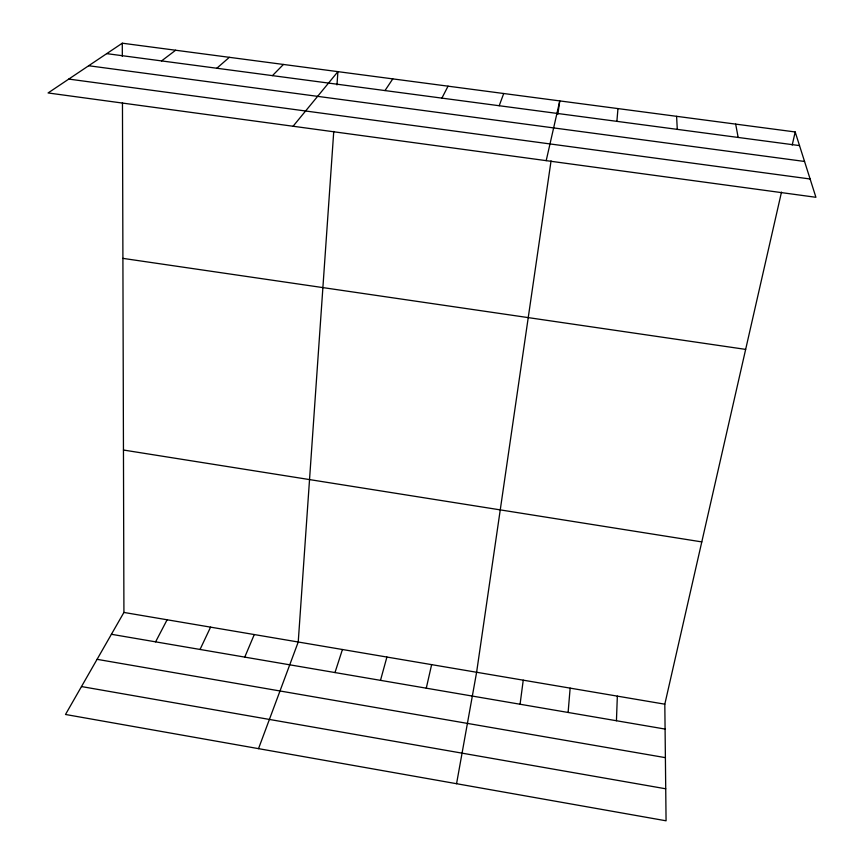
<?xml version="1.0" encoding="UTF-8"?>
<svg xmlns="http://www.w3.org/2000/svg" width="864" height="864" viewBox="0 0 864 864"><rect width="100%" height="100%" fill="white"/><g stroke="black" fill="none" stroke-linecap="round" stroke-linejoin="round"><path stroke-width="1.3" d="M616.442 720.738L617.339 696.125M333.752 131.414L298.231 642.006L258.52 748.645M336.982 84.92L337.91 71.647L293.08 126.241M568.112 712.465L570.143 688.122M616.885 121.36L617.965 108.594M520.074 704.246L523.238 680.173M551.048 160.877L476.615 672.257L456.559 783.713M557.831 114.242L559.775 100.915L546.199 160.639M426.276 688.187L431.633 664.632M122.461 102.719L123.919 612.446L65.502 714.474L666.068 820.8L664.816 704.182L781.488 192.121M792.212 145.055L795.193 131.965L122.288 43.2L48.082 92.956L815.918 197.294L795.193 131.965M380.495 680.346L386.91 657.05M334.984 672.559L342.436 649.501M499.198 105.732L503.712 93.517M244.76 657.115L254.275 634.554M200.048 649.458L210.578 627.145M441.882 98.129L448.049 86.173M155.606 641.844L167.119 619.769M384.998 90.569L392.785 78.883M272.462 75.632L283.424 64.454M216.821 68.245L229.338 57.326M161.568 60.912L175.63 50.231M106.726 53.633L799.513 145.595M88.668 65.74L804.546 161.46M68.774 79.078L810.108 178.988M122.904 258.368L745.654 349.391M123.455 450.025L701.795 541.901M123.919 612.446L664.816 704.182M111.413 634.284L665.086 729.065M97.07 659.329L665.388 757.652M81.486 686.556L665.723 788.789M735.674 124.114L738.158 137.452M676.598 116.327L677.29 129.373M122.288 43.2L122.332 56.419"/></g></svg>
